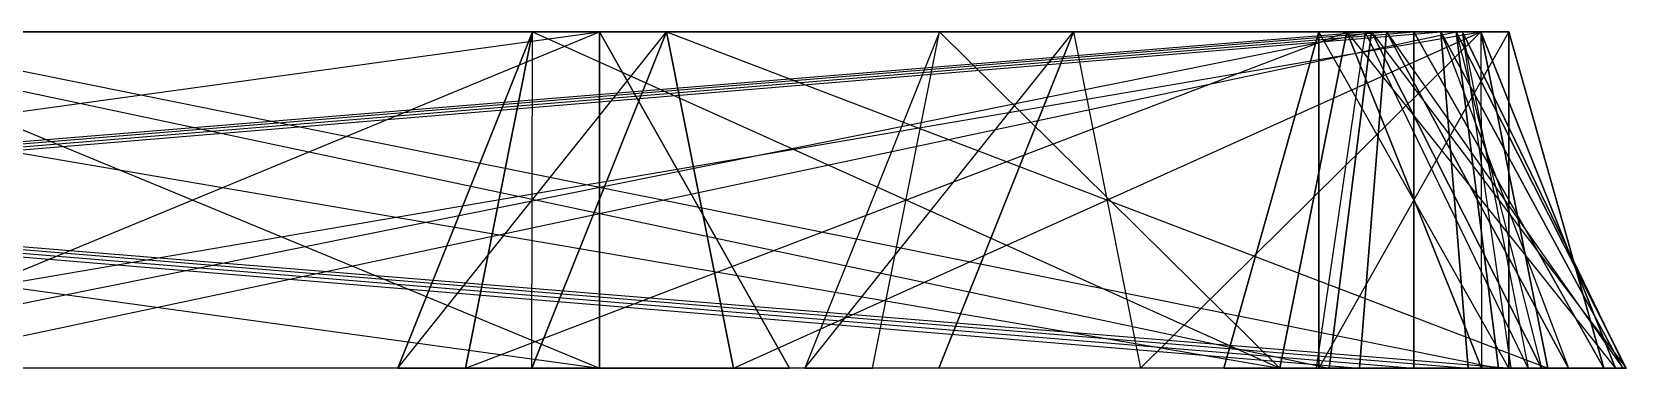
# Model space of a CAD drawing. Extents: x -3500 to 3500, y -22 to 22.
# Drawn here: x -2652.56 to -2641.37, y 19.69 to 22.05 of the extents above; entities that cross this region are included whole.
import ezdxf

# ---------------------------------------------------------------- set-up
doc = ezdxf.new("R2010")
doc.units = 0
doc.layers.add('UB3D', color=1, linetype='CONTINUOUS')

msp = doc.modelspace()

# ---------------------------------------------------------------- linework, layer by layer
at = {"layer": 'UB3D', "color": 2}
for points in [[(-2671.770433, 22.047244, -129.061181), (-2672.112323, 19.685039, -129.633543), (-2643.199016, 22.047244, -146.127874)], [(-2672.112323, 19.685039, -129.633543), (-2643.199016, 22.047244, -146.127874), (-2643.540906, 19.685039, -146.700236)], [(-2671.619331, 22.047244, 195.139016), (-2671.810118, 19.685039, 194.500197), (-2643.047913, 22.047244, 186.605669)], [(-2671.810118, 19.685039, 194.500197), (-2643.047913, 22.047244, 186.605669), (-2643.238701, 19.685039, 185.96685)], [(-2671.810118, 19.685039, 197.055315), (-2671.619331, 22.047244, 196.416496), (-2643.238701, 19.685039, 205.588661)], [(-2671.770433, 22.047244, -129.061181), (-2671.086732, 22.047244, -127.916614), (-2643.199016, 22.047244, -146.127874)], [(-2671.619331, 22.047244, 195.139016), (-2671.237835, 22.047244, 196.416496), (-2643.047913, 22.047244, 186.605669)], [(-2671.619331, 22.047244, 196.416496), (-2643.238701, 19.685039, 205.588661), (-2643.047913, 22.047244, 204.949843)], [(-2671.237835, 22.047244, 195.139016), (-2671.619331, 22.047244, 196.416496), (-2642.666417, 22.047244, 203.672362)], [(-2671.619331, 22.047244, 196.416496), (-2642.666417, 22.047244, 203.672362), (-2643.047913, 22.047244, 204.949843)], [(-2671.428583, 22.047244, -146.222244), (-2671.428583, 19.685039, -146.888898), (-2642.857165, 22.047244, -146.222244)], [(-2671.428583, 19.685039, -146.888898), (-2642.857165, 22.047244, -146.222244), (-2642.857165, 19.685039, -146.888898)], [(-2671.428583, 19.685039, -144.222283), (-2671.428583, 22.047244, -144.888937), (-2642.857165, 19.685039, -144.222283)], [(-2671.428583, 22.047244, -144.888937), (-2642.857165, 19.685039, -144.222283), (-2642.857165, 22.047244, -144.888937)], [(-2671.428583, 22.047244, -146.222244), (-2671.428583, 22.047244, -144.888937), (-2642.857165, 22.047244, -146.222244)], [(-2671.428583, 22.047244, -144.888937), (-2642.857165, 22.047244, -146.222244), (-2642.857165, 22.047244, -144.888937)], [(-2671.428583, 22.047244, -129.155551), (-2671.428583, 19.685039, -129.822205), (-2642.857165, 22.047244, -129.155551)], [(-2671.428583, 19.685039, -129.822205), (-2642.857165, 22.047244, -129.155551), (-2642.857165, 19.685039, -129.822205)], [(-2671.428583, 19.685039, -127.155591), (-2671.428583, 22.047244, -127.822244), (-2642.857165, 19.685039, -127.155591)], [(-2671.428583, 22.047244, -127.822244), (-2642.857165, 19.685039, -127.155591), (-2642.857165, 22.047244, -127.822244)], [(-2671.428583, 22.047244, -129.155551), (-2671.428583, 22.047244, -127.822244), (-2642.857165, 22.047244, -129.155551)], [(-2671.428583, 22.047244, -127.822244), (-2642.857165, 22.047244, -129.155551), (-2642.857165, 22.047244, -127.822244)], [(-2671.428583, 22.047244, -117.777795), (-2671.428583, 19.685039, -118.444449), (-2642.857165, 22.047244, -117.777795)], [(-2671.428583, 19.685039, -118.444449), (-2642.857165, 22.047244, -117.777795), (-2642.857165, 19.685039, -118.444449)], [(-2671.428583, 19.685039, -115.777835), (-2671.428583, 22.047244, -116.444488), (-2642.857165, 19.685039, -115.777835)], [(-2671.428583, 22.047244, -116.444488), (-2642.857165, 19.685039, -115.777835), (-2642.857165, 22.047244, -116.444488)], [(-2671.428583, 22.047244, -117.777795), (-2671.428583, 22.047244, -116.444488), (-2642.857165, 22.047244, -117.777795)], [(-2671.428583, 22.047244, -116.444488), (-2642.857165, 22.047244, -117.777795), (-2642.857165, 22.047244, -116.444488)], [(-2671.428583, 22.047244, -66.577795), (-2671.428583, 19.685039, -67.244449), (-2642.857165, 22.047244, -66.577795)], [(-2671.428583, 19.685039, -67.244449), (-2642.857165, 22.047244, -66.577795), (-2642.857165, 19.685039, -67.244449)], [(-2671.428583, 19.685039, -64.577835), (-2671.428583, 22.047244, -65.244488), (-2642.857165, 19.685039, -64.577835)], [(-2671.428583, 22.047244, -65.244488), (-2642.857165, 19.685039, -64.577835), (-2642.857165, 22.047244, -65.244488)], [(-2671.428583, 22.047244, -66.577795), (-2671.428583, 22.047244, -65.244488), (-2642.857165, 22.047244, -66.577795)], [(-2671.428583, 22.047244, -65.244488), (-2642.857165, 22.047244, -66.577795), (-2642.857165, 22.047244, -65.244488)], [(-2671.428583, 22.047244, -9.688898), (-2671.428583, 19.685039, -10.355551), (-2642.857165, 22.047244, -9.688898)], [(-2671.428583, 19.685039, -10.355551), (-2642.857165, 22.047244, -9.688898), (-2642.857165, 19.685039, -10.355551)], [(-2671.428583, 19.685039, -7.688937), (-2671.428583, 22.047244, -8.355591), (-2642.857165, 19.685039, -7.688937)], [(-2671.428583, 22.047244, -8.355591), (-2642.857165, 19.685039, -7.688937), (-2642.857165, 22.047244, -8.355591)], [(-2671.428583, 22.047244, -9.688898), (-2671.428583, 22.047244, -8.355591), (-2642.857165, 22.047244, -9.688898)], [(-2671.428583, 22.047244, -8.355591), (-2642.857165, 22.047244, -9.688898), (-2642.857165, 22.047244, -8.355591)], [(-2671.428583, 22.047244, 84.177756), (-2671.428583, 19.685039, 83.511102), (-2642.857165, 22.047244, 84.177756)], [(-2671.428583, 19.685039, 83.511102), (-2642.857165, 22.047244, 84.177756), (-2642.857165, 19.685039, 83.511102)], [(-2671.428583, 19.685039, 86.177717), (-2671.428583, 22.047244, 85.511063), (-2642.857165, 19.685039, 86.177717)], [(-2671.428583, 22.047244, 85.511063), (-2642.857165, 19.685039, 86.177717), (-2642.857165, 22.047244, 85.511063)], [(-2671.428583, 22.047244, 84.177756), (-2671.428583, 22.047244, 85.511063), (-2642.857165, 22.047244, 84.177756)], [(-2671.428583, 22.047244, 85.511063), (-2642.857165, 22.047244, 84.177756), (-2642.857165, 22.047244, 85.511063)], [(-2671.428583, 22.047244, 109.777756), (-2671.428583, 19.685039, 109.111102), (-2642.857165, 22.047244, 109.777756)], [(-2671.428583, 19.685039, 109.111102), (-2642.857165, 22.047244, 109.777756), (-2642.857165, 19.685039, 109.111102)], [(-2671.428583, 19.685039, 111.777717), (-2671.428583, 22.047244, 111.111063), (-2642.857165, 19.685039, 111.777717)], [(-2671.428583, 22.047244, 111.111063), (-2642.857165, 19.685039, 111.777717), (-2642.857165, 22.047244, 111.111063)], [(-2671.428583, 22.047244, 109.777756), (-2671.428583, 22.047244, 111.111063), (-2642.857165, 22.047244, 109.777756)], [(-2671.428583, 22.047244, 111.111063), (-2642.857165, 22.047244, 109.777756), (-2642.857165, 22.047244, 111.111063)], [(-2671.047047, 19.685039, 197.055315), (-2671.237835, 22.047244, 196.416496), (-2642.47563, 19.685039, 188.521969)], [(-2671.237835, 22.047244, 196.416496), (-2642.47563, 19.685039, 188.521969), (-2642.666417, 22.047244, 187.88315)], [(-2671.237835, 22.047244, 196.416496), (-2643.047913, 22.047244, 186.605669), (-2642.666417, 22.047244, 187.88315)], [(-2671.237835, 22.047244, 195.139016), (-2671.047047, 19.685039, 194.500197), (-2642.666417, 22.047244, 203.672362)], [(-2670.744843, 19.685039, -127.344252), (-2671.086732, 22.047244, -127.916614), (-2642.173425, 19.685039, -144.410945)], [(-2671.086732, 22.047244, -127.916614), (-2642.173425, 19.685039, -144.410945), (-2642.515315, 22.047244, -144.983307)], [(-2671.086732, 22.047244, -127.916614), (-2643.199016, 22.047244, -146.127874), (-2642.515315, 22.047244, -144.983307)], [(-2671.047047, 19.685039, 194.500197), (-2642.666417, 22.047244, 203.672362), (-2642.47563, 19.685039, 203.033543)], [(-2665.714291, 22.047244, -171.822244), (-2665.714291, 19.685039, -172.488898), (-2648.571457, 22.047244, -171.822244)], [(-2665.714291, 19.685039, -172.488898), (-2648.571457, 22.047244, -171.822244), (-2648.571457, 19.685039, -172.488898)], [(-2665.714291, 19.685039, -169.822283), (-2665.714291, 22.047244, -170.488937), (-2648.571457, 19.685039, -169.822283)], [(-2665.714291, 22.047244, -170.488937), (-2648.571457, 19.685039, -169.822283), (-2648.571457, 22.047244, -170.488937)], [(-2665.714291, 22.047244, -171.822244), (-2665.714291, 22.047244, -170.488937), (-2648.571457, 22.047244, -171.822244)], [(-2665.714291, 22.047244, -170.488937), (-2648.571457, 22.047244, -171.822244), (-2648.571457, 22.047244, -170.488937)], [(-2665.714291, 22.047244, -103.555551), (-2665.714291, 19.685039, -104.222205), (-2648.571457, 22.047244, -103.555551)], [(-2665.714291, 19.685039, -104.222205), (-2648.571457, 22.047244, -103.555551), (-2648.571457, 19.685039, -104.222205)], [(-2665.714291, 19.685039, -101.555591), (-2665.714291, 22.047244, -102.222244), (-2648.571457, 19.685039, -101.555591)], [(-2665.714291, 22.047244, -102.222244), (-2648.571457, 19.685039, -101.555591), (-2648.571457, 22.047244, -102.222244)], [(-2665.714291, 22.047244, -103.555551), (-2665.714291, 22.047244, -102.222244), (-2648.571457, 22.047244, -103.555551)], [(-2665.714291, 22.047244, -102.222244), (-2648.571457, 22.047244, -103.555551), (-2648.571457, 22.047244, -102.222244)], [(-2665.714291, 22.047244, -52.355551), (-2665.714291, 19.685039, -53.022205), (-2648.571457, 22.047244, -52.355551)], [(-2665.714291, 19.685039, -53.022205), (-2648.571457, 22.047244, -52.355551), (-2648.571457, 19.685039, -53.022205)], [(-2665.714291, 19.685039, -50.355591), (-2665.714291, 22.047244, -51.022244), (-2648.571457, 19.685039, -50.355591)], [(-2665.714291, 22.047244, -51.022244), (-2648.571457, 19.685039, -50.355591), (-2648.571457, 22.047244, -51.022244)], [(-2665.714291, 22.047244, -52.355551), (-2665.714291, 22.047244, -51.022244), (-2648.571457, 22.047244, -52.355551)], [(-2665.714291, 22.047244, -51.022244), (-2648.571457, 22.047244, -52.355551), (-2648.571457, 22.047244, -51.022244)], [(-2665.714291, 22.047244, 58.577756), (-2665.714291, 19.685039, 57.911102), (-2648.571457, 22.047244, 58.577756)], [(-2665.714291, 19.685039, 57.911102), (-2648.571457, 22.047244, 58.577756), (-2648.571457, 19.685039, 57.911102)], [(-2665.714291, 19.685039, 60.577717), (-2665.714291, 22.047244, 59.911063), (-2648.571457, 19.685039, 60.577717)], [(-2665.714291, 22.047244, 59.911063), (-2648.571457, 19.685039, 60.577717), (-2648.571457, 22.047244, 59.911063)], [(-2665.714291, 22.047244, 58.577756), (-2665.714291, 22.047244, 59.911063), (-2648.571457, 22.047244, 58.577756)], [(-2665.714291, 22.047244, 59.911063), (-2648.571457, 22.047244, 58.577756), (-2648.571457, 22.047244, 59.911063)], [(-2658.083543, 19.685039, 114.23374), (-2657.613189, 22.047244, 113.761299), (-2643.797835, 19.685039, 128.455984)], [(-2657.613189, 22.047244, 113.761299), (-2643.797835, 19.685039, 128.455984), (-2643.32748, 22.047244, 127.983543)], [(-2656.672559, 22.047244, 112.816417), (-2657.613189, 22.047244, 113.761299), (-2642.38685, 22.047244, 127.038661)], [(-2657.613189, 22.047244, 113.761299), (-2642.38685, 22.047244, 127.038661), (-2643.32748, 22.047244, 127.983543)], [(-2656.672559, 22.047244, 112.816417), (-2656.202205, 19.685039, 112.343976), (-2642.38685, 22.047244, 127.038661)], [(-2656.202205, 19.685039, 112.343976), (-2642.38685, 22.047244, 127.038661), (-2641.916496, 19.685039, 126.56622)], [(-2654.879882, 19.685039, -41.962008), (-2654.582795, 22.047244, -42.558819), (-2643.451299, 19.685039, -36.27311)], [(-2654.582795, 22.047244, -26.685669), (-2654.879882, 19.685039, -27.28248), (-2643.154213, 22.047244, -32.374567)], [(-2654.879882, 19.685039, -27.28248), (-2643.154213, 22.047244, -32.374567), (-2643.451299, 19.685039, -32.971378)], [(-2654.879882, 19.685039, 9.237992), (-2654.582795, 22.047244, 8.641181), (-2643.451299, 19.685039, 14.92689)], [(-2654.582795, 22.047244, 24.514331), (-2654.879882, 19.685039, 23.91752), (-2643.154213, 22.047244, 18.825433)], [(-2654.879882, 19.685039, 23.91752), (-2643.154213, 22.047244, 18.825433), (-2643.451299, 19.685039, 18.228622)], [(-2654.582795, 22.047244, -42.558819), (-2643.451299, 19.685039, -36.27311), (-2643.154213, 22.047244, -36.869921)], [(-2653.988701, 22.047244, -43.752362), (-2654.582795, 22.047244, -42.558819), (-2642.560118, 22.047244, -38.063465)], [(-2654.582795, 22.047244, -42.558819), (-2642.560118, 22.047244, -38.063465), (-2643.154213, 22.047244, -36.869921)], [(-2654.582795, 22.047244, -26.685669), (-2653.988701, 22.047244, -25.492126), (-2643.154213, 22.047244, -32.374567)], [(-2654.582795, 22.047244, 8.641181), (-2643.451299, 19.685039, 14.92689), (-2643.154213, 22.047244, 14.330079)], [(-2653.988701, 22.047244, 7.447638), (-2654.582795, 22.047244, 8.641181), (-2642.560118, 22.047244, 13.136535)], [(-2654.582795, 22.047244, 8.641181), (-2642.560118, 22.047244, 13.136535), (-2643.154213, 22.047244, 14.330079)], [(-2654.582795, 22.047244, 24.514331), (-2653.988701, 22.047244, 25.707874), (-2643.154213, 22.047244, 18.825433)], [(-2654.285748, 22.047244, 178.044449), (-2654.285748, 19.685039, 177.377795), (-2648.571457, 22.047244, 178.044449)], [(-2654.285748, 19.685039, 177.377795), (-2648.571457, 22.047244, 178.044449), (-2648.571457, 19.685039, 177.377795)], [(-2654.285748, 19.685039, 180.044409), (-2654.285748, 22.047244, 179.377756), (-2648.571457, 19.685039, 180.044409)], [(-2654.285748, 22.047244, 179.377756), (-2648.571457, 19.685039, 180.044409), (-2648.571457, 22.047244, 179.377756)], [(-2654.285748, 22.047244, 178.044449), (-2654.285748, 22.047244, 179.377756), (-2648.571457, 22.047244, 178.044449)], [(-2654.285748, 22.047244, 179.377756), (-2648.571457, 22.047244, 178.044449), (-2648.571457, 22.047244, 179.377756)], [(-2653.988701, 22.047244, -43.752362), (-2653.691614, 19.685039, -44.349173), (-2642.560118, 22.047244, -38.063465)], [(-2653.691614, 19.685039, -24.895315), (-2653.988701, 22.047244, -25.492126), (-2642.263031, 19.685039, -30.584213)], [(-2653.988701, 22.047244, -25.492126), (-2642.263031, 19.685039, -30.584213), (-2642.560118, 22.047244, -31.181024)], [(-2653.988701, 22.047244, -25.492126), (-2643.154213, 22.047244, -32.374567), (-2642.560118, 22.047244, -31.181024)], [(-2653.988701, 22.047244, 7.447638), (-2653.691614, 19.685039, 6.850827), (-2642.560118, 22.047244, 13.136535)], [(-2653.691614, 19.685039, 26.304685), (-2653.988701, 22.047244, 25.707874), (-2642.263031, 19.685039, 20.615787)], [(-2653.988701, 22.047244, 25.707874), (-2642.263031, 19.685039, 20.615787), (-2642.560118, 22.047244, 20.018976)], [(-2653.988701, 22.047244, 25.707874), (-2643.154213, 22.047244, 18.825433), (-2642.560118, 22.047244, 20.018976)], [(-2653.691614, 19.685039, -44.349173), (-2642.560118, 22.047244, -38.063465), (-2642.263031, 19.685039, -38.660276)], [(-2653.691614, 19.685039, 6.850827), (-2642.560118, 22.047244, 13.136535), (-2642.263031, 19.685039, 12.539724)], [(-2649.986654, 19.685039, -171.623858), (-2649.512126, 19.685039, -170.210709), (-2649.041772, 22.047244, -170.683189)], [(-2649.046024, 19.685039, -172.568661), (-2649.986654, 19.685039, -171.623858), (-2648.101142, 22.047244, -171.627992)], [(-2649.986654, 19.685039, -171.623858), (-2648.101142, 22.047244, -171.627992), (-2649.041772, 22.047244, -170.683189)], [(-2649.986654, 19.685039, -102.42063), (-2649.041772, 22.047244, -103.361299), (-2649.512126, 19.685039, -103.83378)], [(-2649.986654, 19.685039, -102.42063), (-2649.046024, 19.685039, -101.475827), (-2649.041772, 22.047244, -103.361299)], [(-2649.986654, 19.685039, -51.22063), (-2649.041772, 22.047244, -52.161299), (-2649.512126, 19.685039, -52.63378)], [(-2649.986654, 19.685039, -51.22063), (-2649.046024, 19.685039, -50.275827), (-2649.041772, 22.047244, -52.161299)], [(-2649.986654, 19.685039, 58.776142), (-2649.512126, 19.685039, 60.189291), (-2649.041772, 22.047244, 59.716811)], [(-2649.046024, 19.685039, 57.831339), (-2649.986654, 19.685039, 58.776142), (-2648.101142, 22.047244, 58.772008)], [(-2649.986654, 19.685039, 58.776142), (-2648.101142, 22.047244, 58.772008), (-2649.041772, 22.047244, 59.716811)], [(-2649.986654, 19.685039, 76.77937), (-2649.041772, 22.047244, 75.838701), (-2649.512126, 19.685039, 75.36622)], [(-2649.986654, 19.685039, 76.77937), (-2649.046024, 19.685039, 77.724173), (-2649.041772, 22.047244, 75.838701)], [(-2649.986654, 19.685039, 179.17937), (-2649.041772, 22.047244, 178.238701), (-2649.512126, 19.685039, 177.76622)], [(-2649.986654, 19.685039, 179.17937), (-2649.046024, 19.685039, 180.124173), (-2649.041772, 22.047244, 178.238701)], [(-2649.512126, 19.685039, -170.210709), (-2649.041772, 22.047244, -170.683189), (-2643.797835, 19.685039, -164.521811)], [(-2649.041772, 22.047244, -103.361299), (-2649.512126, 19.685039, -103.83378), (-2643.32748, 22.047244, -109.050197)], [(-2649.512126, 19.685039, -103.83378), (-2643.32748, 22.047244, -109.050197), (-2643.797835, 19.685039, -109.522677)], [(-2649.041772, 22.047244, -52.161299), (-2649.512126, 19.685039, -52.63378), (-2643.32748, 22.047244, -57.850197)], [(-2649.512126, 19.685039, -52.63378), (-2643.32748, 22.047244, -57.850197), (-2643.797835, 19.685039, -58.322677)], [(-2649.512126, 19.685039, 60.189291), (-2649.041772, 22.047244, 59.716811), (-2643.797835, 19.685039, 65.878189)], [(-2649.041772, 22.047244, 75.838701), (-2649.512126, 19.685039, 75.36622), (-2643.32748, 22.047244, 70.149803)], [(-2649.512126, 19.685039, 75.36622), (-2643.32748, 22.047244, 70.149803), (-2643.797835, 19.685039, 69.677323)], [(-2649.041772, 22.047244, 178.238701), (-2649.512126, 19.685039, 177.76622), (-2643.32748, 22.047244, 172.549803)], [(-2649.512126, 19.685039, 177.76622), (-2643.32748, 22.047244, 172.549803), (-2643.797835, 19.685039, 172.077323)], [(-2649.046024, 19.685039, -172.568661), (-2648.101142, 22.047244, -171.627992), (-2647.630787, 19.685039, -172.100472)], [(-2649.046024, 19.685039, -101.475827), (-2647.630787, 19.685039, -101.944016), (-2648.101142, 22.047244, -102.416496)], [(-2649.046024, 19.685039, -101.475827), (-2649.041772, 22.047244, -103.361299), (-2648.101142, 22.047244, -102.416496)], [(-2649.046024, 19.685039, -50.275827), (-2647.630787, 19.685039, -50.744016), (-2648.101142, 22.047244, -51.216496)], [(-2649.046024, 19.685039, -50.275827), (-2649.041772, 22.047244, -52.161299), (-2648.101142, 22.047244, -51.216496)], [(-2649.046024, 19.685039, 57.831339), (-2648.101142, 22.047244, 58.772008), (-2647.630787, 19.685039, 58.299528)], [(-2649.046024, 19.685039, 77.724173), (-2647.630787, 19.685039, 77.255984), (-2648.101142, 22.047244, 76.783504)], [(-2649.046024, 19.685039, 77.724173), (-2649.041772, 22.047244, 75.838701), (-2648.101142, 22.047244, 76.783504)], [(-2649.046024, 19.685039, 180.124173), (-2647.630787, 19.685039, 179.655984), (-2648.101142, 22.047244, 179.183504)], [(-2649.046024, 19.685039, 180.124173), (-2649.041772, 22.047244, 178.238701), (-2648.101142, 22.047244, 179.183504)], [(-2649.041772, 22.047244, -170.683189), (-2643.797835, 19.685039, -164.521811), (-2643.32748, 22.047244, -164.994291)], [(-2648.101142, 22.047244, -171.627992), (-2649.041772, 22.047244, -170.683189), (-2642.38685, 22.047244, -165.939094)], [(-2649.041772, 22.047244, -170.683189), (-2642.38685, 22.047244, -165.939094), (-2643.32748, 22.047244, -164.994291)], [(-2649.041772, 22.047244, -103.361299), (-2648.101142, 22.047244, -102.416496), (-2643.32748, 22.047244, -109.050197)], [(-2649.041772, 22.047244, -52.161299), (-2648.101142, 22.047244, -51.216496), (-2643.32748, 22.047244, -57.850197)], [(-2649.041772, 22.047244, 59.716811), (-2643.797835, 19.685039, 65.878189), (-2643.32748, 22.047244, 65.405709)], [(-2648.101142, 22.047244, 58.772008), (-2649.041772, 22.047244, 59.716811), (-2642.38685, 22.047244, 64.460906)], [(-2649.041772, 22.047244, 59.716811), (-2642.38685, 22.047244, 64.460906), (-2643.32748, 22.047244, 65.405709)], [(-2649.041772, 22.047244, 75.838701), (-2648.101142, 22.047244, 76.783504), (-2643.32748, 22.047244, 70.149803)], [(-2649.041772, 22.047244, 178.238701), (-2648.101142, 22.047244, 179.183504), (-2643.32748, 22.047244, 172.549803)], [(-2648.571457, 22.047244, -171.822244), (-2648.571457, 19.685039, -172.488898), (-2647.23815, 19.685039, -171.822244)], [(-2648.571457, 19.685039, -169.822283), (-2648.571457, 22.047244, -170.488937), (-2647.23815, 19.685039, -170.488937)], [(-2648.571457, 22.047244, -171.822244), (-2648.571457, 22.047244, -170.488937), (-2647.23815, 19.685039, -171.822244)], [(-2648.571457, 22.047244, -170.488937), (-2647.23815, 19.685039, -171.822244), (-2647.23815, 19.685039, -170.488937)], [(-2648.571457, 22.047244, -103.555551), (-2648.571457, 19.685039, -104.222205), (-2647.23815, 19.685039, -103.555551)], [(-2648.571457, 19.685039, -101.555591), (-2648.571457, 22.047244, -102.222244), (-2647.23815, 19.685039, -102.222244)], [(-2648.571457, 22.047244, -103.555551), (-2648.571457, 22.047244, -102.222244), (-2647.23815, 19.685039, -103.555551)], [(-2648.571457, 22.047244, -102.222244), (-2647.23815, 19.685039, -103.555551), (-2647.23815, 19.685039, -102.222244)], [(-2648.571457, 22.047244, -52.355551), (-2648.571457, 19.685039, -53.022205), (-2647.23815, 19.685039, -52.355551)], [(-2648.571457, 19.685039, -50.355591), (-2648.571457, 22.047244, -51.022244), (-2647.23815, 19.685039, -51.022244)], [(-2648.571457, 22.047244, -52.355551), (-2648.571457, 22.047244, -51.022244), (-2647.23815, 19.685039, -52.355551)], [(-2648.571457, 22.047244, -51.022244), (-2647.23815, 19.685039, -52.355551), (-2647.23815, 19.685039, -51.022244)], [(-2648.571457, 22.047244, 58.577756), (-2648.571457, 19.685039, 57.911102), (-2647.23815, 19.685039, 58.577756)], [(-2648.571457, 19.685039, 60.577717), (-2648.571457, 22.047244, 59.911063), (-2647.23815, 19.685039, 59.911063)], [(-2648.571457, 22.047244, 58.577756), (-2648.571457, 22.047244, 59.911063), (-2647.23815, 19.685039, 58.577756)], [(-2648.571457, 22.047244, 59.911063), (-2647.23815, 19.685039, 58.577756), (-2647.23815, 19.685039, 59.911063)], [(-2648.571457, 22.047244, 178.044449), (-2648.571457, 19.685039, 177.377795), (-2647.23815, 19.685039, 178.044449)], [(-2648.571457, 19.685039, 180.044409), (-2648.571457, 22.047244, 179.377756), (-2647.23815, 19.685039, 179.377756)], [(-2648.571457, 22.047244, 178.044449), (-2648.571457, 22.047244, 179.377756), (-2647.23815, 19.685039, 178.044449)], [(-2648.571457, 22.047244, 179.377756), (-2647.23815, 19.685039, 178.044449), (-2647.23815, 19.685039, 179.377756)], [(-2648.101142, 22.047244, -171.627992), (-2647.630787, 19.685039, -172.100472), (-2642.38685, 22.047244, -165.939094)], [(-2647.630787, 19.685039, -101.944016), (-2648.101142, 22.047244, -102.416496), (-2641.916496, 19.685039, -107.632913)], [(-2648.101142, 22.047244, -102.416496), (-2641.916496, 19.685039, -107.632913), (-2642.38685, 22.047244, -108.105394)], [(-2648.101142, 22.047244, -102.416496), (-2643.32748, 22.047244, -109.050197), (-2642.38685, 22.047244, -108.105394)], [(-2647.630787, 19.685039, -50.744016), (-2648.101142, 22.047244, -51.216496), (-2641.916496, 19.685039, -56.432913)], [(-2648.101142, 22.047244, -51.216496), (-2641.916496, 19.685039, -56.432913), (-2642.38685, 22.047244, -56.905394)], [(-2648.101142, 22.047244, -51.216496), (-2643.32748, 22.047244, -57.850197), (-2642.38685, 22.047244, -56.905394)], [(-2648.101142, 22.047244, 58.772008), (-2647.630787, 19.685039, 58.299528), (-2642.38685, 22.047244, 64.460906)], [(-2647.630787, 19.685039, 77.255984), (-2648.101142, 22.047244, 76.783504), (-2641.916496, 19.685039, 71.567087)], [(-2648.101142, 22.047244, 76.783504), (-2641.916496, 19.685039, 71.567087), (-2642.38685, 22.047244, 71.094606)], [(-2648.101142, 22.047244, 76.783504), (-2643.32748, 22.047244, 70.149803), (-2642.38685, 22.047244, 71.094606)], [(-2647.630787, 19.685039, 179.655984), (-2648.101142, 22.047244, 179.183504), (-2641.916496, 19.685039, 173.967087)], [(-2648.101142, 22.047244, 179.183504), (-2641.916496, 19.685039, 173.967087), (-2642.38685, 22.047244, 173.494606)], [(-2648.101142, 22.047244, 179.183504), (-2643.32748, 22.047244, 172.549803), (-2642.38685, 22.047244, 173.494606)], [(-2647.630787, 19.685039, -172.100472), (-2642.38685, 22.047244, -165.939094), (-2641.916496, 19.685039, -166.411575)], [(-2647.630787, 19.685039, 58.299528), (-2642.38685, 22.047244, 64.460906), (-2641.916496, 19.685039, 63.988425)], [(-2647.129488, 19.685039, 164.020591), (-2646.654961, 19.685039, 165.43374), (-2646.184606, 22.047244, 164.96126)], [(-2646.188858, 19.685039, 163.075787), (-2647.129488, 19.685039, 164.020591), (-2645.243976, 22.047244, 164.016457)], [(-2647.129488, 19.685039, 164.020591), (-2645.243976, 22.047244, 164.016457), (-2646.184606, 22.047244, 164.96126)], [(-2646.654961, 19.685039, 165.43374), (-2646.184606, 22.047244, 164.96126), (-2643.797835, 19.685039, 168.278189)], [(-2646.188858, 19.685039, 163.075787), (-2645.243976, 22.047244, 164.016457), (-2644.773622, 19.685039, 163.543976)], [(-2646.184606, 22.047244, 164.96126), (-2643.797835, 19.685039, 168.278189), (-2643.32748, 22.047244, 167.805709)], [(-2645.243976, 22.047244, 164.016457), (-2646.184606, 22.047244, 164.96126), (-2642.38685, 22.047244, 166.860906)], [(-2646.184606, 22.047244, 164.96126), (-2642.38685, 22.047244, 166.860906), (-2643.32748, 22.047244, 167.805709)], [(-2645.243976, 22.047244, 164.016457), (-2644.773622, 19.685039, 163.543976), (-2642.38685, 22.047244, 166.860906)], [(-2644.773622, 19.685039, 163.543976), (-2642.38685, 22.047244, 166.860906), (-2641.916496, 19.685039, 166.388425)], [(-2643.523819, 19.685039, -152.755591), (-2643.523819, 22.047244, -154.088898), (-2644.190472, 19.685039, -154.088898)], [(-2643.523819, 22.047244, -154.088898), (-2644.190472, 19.685039, -154.088898), (-2643.523819, 22.047244, -165.466693)], [(-2644.190472, 19.685039, -154.088898), (-2643.523819, 22.047244, -165.466693), (-2644.190472, 19.685039, -165.466693)], [(-2643.523819, 22.047244, -165.466693), (-2644.190472, 19.685039, -165.466693), (-2643.523819, 19.685039, -166.8)], [(-2643.523819, 19.685039, -107.244488), (-2643.523819, 22.047244, -108.577795), (-2644.190472, 19.685039, -108.577795)], [(-2643.523819, 22.047244, -108.577795), (-2644.190472, 19.685039, -108.577795), (-2643.523819, 22.047244, -119.955591)], [(-2644.190472, 19.685039, -108.577795), (-2643.523819, 22.047244, -119.955591), (-2644.190472, 19.685039, -119.955591)], [(-2643.523819, 22.047244, -119.955591), (-2644.190472, 19.685039, -119.955591), (-2643.523819, 19.685039, -121.288898)], [(-2643.523819, 19.685039, -56.044488), (-2643.523819, 22.047244, -57.377795), (-2644.190472, 19.685039, -57.377795)], [(-2643.523819, 22.047244, -57.377795), (-2644.190472, 19.685039, -57.377795), (-2643.523819, 22.047244, -68.755591)], [(-2644.190472, 19.685039, -57.377795), (-2643.523819, 22.047244, -68.755591), (-2644.190472, 19.685039, -68.755591)], [(-2643.523819, 22.047244, -68.755591), (-2644.190472, 19.685039, -68.755591), (-2643.523819, 19.685039, -70.088898)], [(-2643.523819, 19.685039, -30.444488), (-2643.523819, 22.047244, -31.777795), (-2644.190472, 19.685039, -31.777795)], [(-2643.523819, 22.047244, -31.777795), (-2644.190472, 19.685039, -31.777795), (-2643.523819, 22.047244, -37.466693)], [(-2644.190472, 19.685039, -31.777795), (-2643.523819, 22.047244, -37.466693), (-2644.190472, 19.685039, -37.466693)], [(-2643.523819, 22.047244, -37.466693), (-2644.190472, 19.685039, -37.466693), (-2643.523819, 19.685039, -38.8)], [(-2643.523819, 19.685039, 0.844409), (-2643.523819, 22.047244, -0.488898), (-2644.190472, 19.685039, -0.488898)], [(-2643.523819, 22.047244, -0.488898), (-2644.190472, 19.685039, -0.488898), (-2643.523819, 22.047244, -17.555591)], [(-2644.190472, 19.685039, -0.488898), (-2643.523819, 22.047244, -17.555591), (-2644.190472, 19.685039, -17.555591)], [(-2643.523819, 22.047244, -17.555591), (-2644.190472, 19.685039, -17.555591), (-2643.523819, 19.685039, -18.888898)], [(-2643.523819, 19.685039, 20.755512), (-2643.523819, 22.047244, 19.422205), (-2644.190472, 19.685039, 19.422205)], [(-2643.523819, 22.047244, 19.422205), (-2644.190472, 19.685039, 19.422205), (-2643.523819, 22.047244, 13.733307)], [(-2644.190472, 19.685039, 19.422205), (-2643.523819, 22.047244, 13.733307), (-2644.190472, 19.685039, 13.733307)], [(-2643.523819, 22.047244, 13.733307), (-2644.190472, 19.685039, 13.733307), (-2643.523819, 19.685039, 12.4)], [(-2643.523819, 19.685039, 71.955512), (-2643.523819, 22.047244, 70.622205), (-2644.190472, 19.685039, 70.622205)], [(-2643.523819, 22.047244, 70.622205), (-2644.190472, 19.685039, 70.622205), (-2643.523819, 22.047244, 64.933307)], [(-2644.190472, 19.685039, 70.622205), (-2643.523819, 22.047244, 64.933307), (-2644.190472, 19.685039, 64.933307)], [(-2643.523819, 22.047244, 64.933307), (-2644.190472, 19.685039, 64.933307), (-2643.523819, 19.685039, 63.6)], [(-2643.523819, 19.685039, 174.355512), (-2643.523819, 22.047244, 173.022205), (-2644.190472, 19.685039, 173.022205)], [(-2643.523819, 22.047244, 173.022205), (-2644.190472, 19.685039, 173.022205), (-2643.523819, 22.047244, 167.333307)], [(-2644.190472, 19.685039, 173.022205), (-2643.523819, 22.047244, 167.333307), (-2644.190472, 19.685039, 167.333307)], [(-2643.523819, 22.047244, 167.333307), (-2644.190472, 19.685039, 167.333307), (-2643.523819, 19.685039, 166)], [(-2643.797835, 19.685039, -164.521811), (-2643.32748, 22.047244, -164.994291), (-2642.382598, 19.685039, -164.053622)], [(-2643.32748, 22.047244, -109.050197), (-2643.797835, 19.685039, -109.522677), (-2642.382598, 19.685039, -109.990866)], [(-2643.32748, 22.047244, -57.850197), (-2643.797835, 19.685039, -58.322677), (-2642.382598, 19.685039, -58.790866)], [(-2643.797835, 19.685039, 65.878189), (-2643.32748, 22.047244, 65.405709), (-2642.382598, 19.685039, 66.346378)], [(-2643.32748, 22.047244, 70.149803), (-2643.797835, 19.685039, 69.677323), (-2642.382598, 19.685039, 69.209134)], [(-2643.797835, 19.685039, 128.455984), (-2643.32748, 22.047244, 127.983543), (-2642.382598, 19.685039, 128.924213)], [(-2643.797835, 19.685039, 168.278189), (-2643.32748, 22.047244, 167.805709), (-2642.382598, 19.685039, 168.746378)], [(-2643.32748, 22.047244, 172.549803), (-2643.797835, 19.685039, 172.077323), (-2642.382598, 19.685039, 171.609134)], [(-2643.199016, 22.047244, -146.127874), (-2643.540906, 19.685039, -146.700236), (-2642.05437, 19.685039, -146.811614)], [(-2643.523819, 19.685039, -152.755591), (-2642.190512, 19.685039, -152.755591), (-2643.523819, 22.047244, -154.088898)], [(-2642.190512, 19.685039, -152.755591), (-2643.523819, 22.047244, -154.088898), (-2642.190512, 22.047244, -154.088898)], [(-2643.523819, 22.047244, -154.088898), (-2642.190512, 22.047244, -154.088898), (-2643.523819, 22.047244, -165.466693)], [(-2642.190512, 22.047244, -154.088898), (-2643.523819, 22.047244, -165.466693), (-2642.190512, 22.047244, -165.466693)], [(-2643.523819, 22.047244, -165.466693), (-2642.190512, 22.047244, -165.466693), (-2643.523819, 19.685039, -166.8)], [(-2642.190512, 22.047244, -165.466693), (-2643.523819, 19.685039, -166.8), (-2642.190512, 19.685039, -166.8)], [(-2643.523819, 19.685039, -107.244488), (-2642.190512, 19.685039, -107.244488), (-2643.523819, 22.047244, -108.577795)], [(-2642.190512, 19.685039, -107.244488), (-2643.523819, 22.047244, -108.577795), (-2642.190512, 22.047244, -108.577795)], [(-2643.523819, 22.047244, -108.577795), (-2642.190512, 22.047244, -108.577795), (-2643.523819, 22.047244, -119.955591)], [(-2642.190512, 22.047244, -108.577795), (-2643.523819, 22.047244, -119.955591), (-2642.190512, 22.047244, -119.955591)], [(-2643.523819, 22.047244, -119.955591), (-2642.190512, 22.047244, -119.955591), (-2643.523819, 19.685039, -121.288898)], [(-2642.190512, 22.047244, -119.955591), (-2643.523819, 19.685039, -121.288898), (-2642.190512, 19.685039, -121.288898)], [(-2643.523819, 19.685039, -56.044488), (-2642.190512, 19.685039, -56.044488), (-2643.523819, 22.047244, -57.377795)], [(-2642.190512, 19.685039, -56.044488), (-2643.523819, 22.047244, -57.377795), (-2642.190512, 22.047244, -57.377795)], [(-2643.523819, 22.047244, -57.377795), (-2642.190512, 22.047244, -57.377795), (-2643.523819, 22.047244, -68.755591)], [(-2642.190512, 22.047244, -57.377795), (-2643.523819, 22.047244, -68.755591), (-2642.190512, 22.047244, -68.755591)], [(-2643.523819, 22.047244, -68.755591), (-2642.190512, 22.047244, -68.755591), (-2643.523819, 19.685039, -70.088898)], [(-2642.190512, 22.047244, -68.755591), (-2643.523819, 19.685039, -70.088898), (-2642.190512, 19.685039, -70.088898)], [(-2643.523819, 19.685039, -30.444488), (-2642.190512, 19.685039, -30.444488), (-2643.523819, 22.047244, -31.777795)], [(-2642.190512, 19.685039, -30.444488), (-2643.523819, 22.047244, -31.777795), (-2642.190512, 22.047244, -31.777795)], [(-2643.523819, 22.047244, -31.777795), (-2642.190512, 22.047244, -31.777795), (-2643.523819, 22.047244, -37.466693)], [(-2642.190512, 22.047244, -31.777795), (-2643.523819, 22.047244, -37.466693), (-2642.190512, 22.047244, -37.466693)], [(-2643.523819, 22.047244, -37.466693), (-2642.190512, 22.047244, -37.466693), (-2643.523819, 19.685039, -38.8)], [(-2642.190512, 22.047244, -37.466693), (-2643.523819, 19.685039, -38.8), (-2642.190512, 19.685039, -38.8)], [(-2643.523819, 19.685039, 0.844409), (-2642.190512, 19.685039, 0.844409), (-2643.523819, 22.047244, -0.488898)], [(-2642.190512, 19.685039, 0.844409), (-2643.523819, 22.047244, -0.488898), (-2642.190512, 22.047244, -0.488898)], [(-2643.523819, 22.047244, -0.488898), (-2642.190512, 22.047244, -0.488898), (-2643.523819, 22.047244, -17.555591)], [(-2642.190512, 22.047244, -0.488898), (-2643.523819, 22.047244, -17.555591), (-2642.190512, 22.047244, -17.555591)], [(-2643.523819, 22.047244, -17.555591), (-2642.190512, 22.047244, -17.555591), (-2643.523819, 19.685039, -18.888898)], [(-2642.190512, 22.047244, -17.555591), (-2643.523819, 19.685039, -18.888898), (-2642.190512, 19.685039, -18.888898)], [(-2643.523819, 19.685039, 20.755512), (-2642.190512, 19.685039, 20.755512), (-2643.523819, 22.047244, 19.422205)], [(-2642.190512, 19.685039, 20.755512), (-2643.523819, 22.047244, 19.422205), (-2642.190512, 22.047244, 19.422205)], [(-2643.523819, 22.047244, 19.422205), (-2642.190512, 22.047244, 19.422205), (-2643.523819, 22.047244, 13.733307)], [(-2642.190512, 22.047244, 19.422205), (-2643.523819, 22.047244, 13.733307), (-2642.190512, 22.047244, 13.733307)], [(-2643.523819, 22.047244, 13.733307), (-2642.190512, 22.047244, 13.733307), (-2643.523819, 19.685039, 12.4)], [(-2642.190512, 22.047244, 13.733307), (-2643.523819, 19.685039, 12.4), (-2642.190512, 19.685039, 12.4)], [(-2643.523819, 19.685039, 71.955512), (-2642.190512, 19.685039, 71.955512), (-2643.523819, 22.047244, 70.622205)], [(-2642.190512, 19.685039, 71.955512), (-2643.523819, 22.047244, 70.622205), (-2642.190512, 22.047244, 70.622205)], [(-2643.523819, 22.047244, 70.622205), (-2642.190512, 22.047244, 70.622205), (-2643.523819, 22.047244, 64.933307)], [(-2642.190512, 22.047244, 70.622205), (-2643.523819, 22.047244, 64.933307), (-2642.190512, 22.047244, 64.933307)], [(-2643.523819, 22.047244, 64.933307), (-2642.190512, 22.047244, 64.933307), (-2643.523819, 19.685039, 63.6)], [(-2642.190512, 22.047244, 64.933307), (-2643.523819, 19.685039, 63.6), (-2642.190512, 19.685039, 63.6)], [(-2643.523819, 19.685039, 174.355512), (-2642.190512, 19.685039, 174.355512), (-2643.523819, 22.047244, 173.022205)], [(-2642.190512, 19.685039, 174.355512), (-2643.523819, 22.047244, 173.022205), (-2642.190512, 22.047244, 173.022205)], [(-2643.523819, 22.047244, 173.022205), (-2642.190512, 22.047244, 173.022205), (-2643.523819, 22.047244, 167.333307)], [(-2642.190512, 22.047244, 173.022205), (-2643.523819, 22.047244, 167.333307), (-2642.190512, 22.047244, 167.333307)], [(-2643.523819, 22.047244, 167.333307), (-2642.190512, 22.047244, 167.333307), (-2643.523819, 19.685039, 166)], [(-2642.190512, 22.047244, 167.333307), (-2643.523819, 19.685039, 166), (-2642.190512, 19.685039, 166)], [(-2643.451299, 19.685039, -36.27311), (-2643.154213, 22.047244, -36.869921), (-2641.96063, 19.685039, -36.275787)], [(-2643.154213, 22.047244, -32.374567), (-2643.451299, 19.685039, -32.971378), (-2641.96063, 19.685039, -32.968701)], [(-2643.451299, 19.685039, 14.92689), (-2643.154213, 22.047244, 14.330079), (-2641.96063, 19.685039, 14.924213)], [(-2643.154213, 22.047244, 18.825433), (-2643.451299, 19.685039, 18.228622), (-2641.96063, 19.685039, 18.231299)], [(-2642.38685, 22.047244, -165.939094), (-2643.32748, 22.047244, -164.994291), (-2641.441969, 19.685039, -164.998425)], [(-2643.32748, 22.047244, -164.994291), (-2641.441969, 19.685039, -164.998425), (-2642.382598, 19.685039, -164.053622)], [(-2643.32748, 22.047244, -109.050197), (-2642.38685, 22.047244, -108.105394), (-2642.382598, 19.685039, -109.990866)], [(-2643.32748, 22.047244, -57.850197), (-2642.38685, 22.047244, -56.905394), (-2642.382598, 19.685039, -58.790866)], [(-2642.38685, 22.047244, 64.460906), (-2643.32748, 22.047244, 65.405709), (-2641.441969, 19.685039, 65.401575)], [(-2643.32748, 22.047244, 65.405709), (-2641.441969, 19.685039, 65.401575), (-2642.382598, 19.685039, 66.346378)], [(-2643.32748, 22.047244, 70.149803), (-2642.38685, 22.047244, 71.094606), (-2642.382598, 19.685039, 69.209134)], [(-2642.38685, 22.047244, 127.038661), (-2643.32748, 22.047244, 127.983543), (-2641.441969, 19.685039, 127.979331)], [(-2643.32748, 22.047244, 127.983543), (-2641.441969, 19.685039, 127.979331), (-2642.382598, 19.685039, 128.924213)], [(-2642.38685, 22.047244, 166.860906), (-2643.32748, 22.047244, 167.805709), (-2641.441969, 19.685039, 167.801575)], [(-2643.32748, 22.047244, 167.805709), (-2641.441969, 19.685039, 167.801575), (-2642.382598, 19.685039, 168.746378)], [(-2643.32748, 22.047244, 172.549803), (-2642.38685, 22.047244, 173.494606), (-2642.382598, 19.685039, 171.609134)], [(-2643.047913, 22.047244, 186.605669), (-2643.238701, 19.685039, 185.96685), (-2641.770354, 19.685039, 186.224134)], [(-2643.238701, 19.685039, 205.588661), (-2643.047913, 22.047244, 204.949843), (-2641.770354, 19.685039, 205.331378)], [(-2643.199016, 22.047244, -146.127874), (-2642.515315, 22.047244, -144.983307), (-2642.05437, 19.685039, -146.811614)], [(-2642.560118, 22.047244, -38.063465), (-2643.154213, 22.047244, -36.869921), (-2641.366535, 19.685039, -37.469331)], [(-2643.154213, 22.047244, -36.869921), (-2641.366535, 19.685039, -37.469331), (-2641.96063, 19.685039, -36.275787)], [(-2643.154213, 22.047244, -32.374567), (-2642.560118, 22.047244, -31.181024), (-2641.96063, 19.685039, -32.968701)], [(-2642.560118, 22.047244, 13.136535), (-2643.154213, 22.047244, 14.330079), (-2641.366535, 19.685039, 13.730669)], [(-2643.154213, 22.047244, 14.330079), (-2641.366535, 19.685039, 13.730669), (-2641.96063, 19.685039, 14.924213)], [(-2643.154213, 22.047244, 18.825433), (-2642.560118, 22.047244, 20.018976), (-2641.96063, 19.685039, 18.231299)], [(-2643.047913, 22.047244, 186.605669), (-2642.666417, 22.047244, 187.88315), (-2641.770354, 19.685039, 186.224134)], [(-2642.666417, 22.047244, 203.672362), (-2643.047913, 22.047244, 204.949843), (-2641.388858, 19.685039, 204.053898)], [(-2643.047913, 22.047244, 204.949843), (-2641.388858, 19.685039, 204.053898), (-2641.770354, 19.685039, 205.331378)], [(-2642.857165, 22.047244, -146.222244), (-2642.857165, 19.685039, -146.888898), (-2641.523858, 19.685039, -146.222244)], [(-2642.857165, 19.685039, -144.222283), (-2642.857165, 22.047244, -144.888937), (-2641.523858, 19.685039, -144.888937)], [(-2642.857165, 22.047244, -146.222244), (-2642.857165, 22.047244, -144.888937), (-2641.523858, 19.685039, -146.222244)], [(-2642.857165, 22.047244, -144.888937), (-2641.523858, 19.685039, -146.222244), (-2641.523858, 19.685039, -144.888937)], [(-2642.857165, 22.047244, -129.155551), (-2642.857165, 19.685039, -129.822205), (-2641.523858, 19.685039, -129.155551)], [(-2642.857165, 19.685039, -127.155591), (-2642.857165, 22.047244, -127.822244), (-2641.523858, 19.685039, -127.822244)], [(-2642.857165, 22.047244, -129.155551), (-2642.857165, 22.047244, -127.822244), (-2641.523858, 19.685039, -129.155551)], [(-2642.857165, 22.047244, -127.822244), (-2641.523858, 19.685039, -129.155551), (-2641.523858, 19.685039, -127.822244)], [(-2642.857165, 22.047244, -117.777795), (-2642.857165, 19.685039, -118.444449), (-2641.523858, 19.685039, -117.777795)], [(-2642.857165, 19.685039, -115.777835), (-2642.857165, 22.047244, -116.444488), (-2641.523858, 19.685039, -116.444488)], [(-2642.857165, 22.047244, -117.777795), (-2642.857165, 22.047244, -116.444488), (-2641.523858, 19.685039, -117.777795)], [(-2642.857165, 22.047244, -116.444488), (-2641.523858, 19.685039, -117.777795), (-2641.523858, 19.685039, -116.444488)], [(-2642.857165, 22.047244, -66.577795), (-2642.857165, 19.685039, -67.244449), (-2641.523858, 19.685039, -66.577795)], [(-2642.857165, 19.685039, -64.577835), (-2642.857165, 22.047244, -65.244488), (-2641.523858, 19.685039, -65.244488)], [(-2642.857165, 22.047244, -66.577795), (-2642.857165, 22.047244, -65.244488), (-2641.523858, 19.685039, -66.577795)], [(-2642.857165, 22.047244, -65.244488), (-2641.523858, 19.685039, -66.577795), (-2641.523858, 19.685039, -65.244488)], [(-2642.857165, 22.047244, -9.688898), (-2642.857165, 19.685039, -10.355551), (-2641.523858, 19.685039, -9.688898)], [(-2642.857165, 19.685039, -7.688937), (-2642.857165, 22.047244, -8.355591), (-2641.523858, 19.685039, -8.355591)], [(-2642.857165, 22.047244, -9.688898), (-2642.857165, 22.047244, -8.355591), (-2641.523858, 19.685039, -9.688898)], [(-2642.857165, 22.047244, -8.355591), (-2641.523858, 19.685039, -9.688898), (-2641.523858, 19.685039, -8.355591)], [(-2642.857165, 22.047244, 84.177756), (-2642.857165, 19.685039, 83.511102), (-2641.523858, 19.685039, 84.177756)], [(-2642.857165, 19.685039, 86.177717), (-2642.857165, 22.047244, 85.511063), (-2641.523858, 19.685039, 85.511063)], [(-2642.857165, 22.047244, 84.177756), (-2642.857165, 22.047244, 85.511063), (-2641.523858, 19.685039, 84.177756)], [(-2642.857165, 22.047244, 85.511063), (-2641.523858, 19.685039, 84.177756), (-2641.523858, 19.685039, 85.511063)], [(-2642.857165, 22.047244, 109.777756), (-2642.857165, 19.685039, 109.111102), (-2641.523858, 19.685039, 109.777756)], [(-2642.857165, 19.685039, 111.777717), (-2642.857165, 22.047244, 111.111063), (-2641.523858, 19.685039, 111.111063)], [(-2642.857165, 22.047244, 109.777756), (-2642.857165, 22.047244, 111.111063), (-2641.523858, 19.685039, 109.777756)], [(-2642.857165, 22.047244, 111.111063), (-2641.523858, 19.685039, 109.777756), (-2641.523858, 19.685039, 111.111063)], [(-2642.47563, 19.685039, 188.521969), (-2642.666417, 22.047244, 187.88315), (-2641.388858, 19.685039, 187.501614)], [(-2642.666417, 22.047244, 187.88315), (-2641.770354, 19.685039, 186.224134), (-2641.388858, 19.685039, 187.501614)], [(-2642.666417, 22.047244, 203.672362), (-2642.47563, 19.685039, 203.033543), (-2641.388858, 19.685039, 204.053898)], [(-2642.560118, 22.047244, -38.063465), (-2642.263031, 19.685039, -38.660276), (-2641.366535, 19.685039, -37.469331)], [(-2642.263031, 19.685039, -30.584213), (-2642.560118, 22.047244, -31.181024), (-2641.366535, 19.685039, -31.775157)], [(-2642.560118, 22.047244, -31.181024), (-2641.96063, 19.685039, -32.968701), (-2641.366535, 19.685039, -31.775157)], [(-2642.560118, 22.047244, 13.136535), (-2642.263031, 19.685039, 12.539724), (-2641.366535, 19.685039, 13.730669)], [(-2642.263031, 19.685039, 20.615787), (-2642.560118, 22.047244, 20.018976), (-2641.366535, 19.685039, 19.424843)], [(-2642.560118, 22.047244, 20.018976), (-2641.96063, 19.685039, 18.231299), (-2641.366535, 19.685039, 19.424843)], [(-2642.173425, 19.685039, -144.410945), (-2642.515315, 22.047244, -144.983307), (-2641.370669, 19.685039, -145.667047)], [(-2642.515315, 22.047244, -144.983307), (-2642.05437, 19.685039, -146.811614), (-2641.370669, 19.685039, -145.667047)], [(-2642.38685, 22.047244, -165.939094), (-2641.916496, 19.685039, -166.411575), (-2641.441969, 19.685039, -164.998425)], [(-2641.916496, 19.685039, -107.632913), (-2642.38685, 22.047244, -108.105394), (-2641.441969, 19.685039, -109.046063)], [(-2642.38685, 22.047244, -108.105394), (-2642.382598, 19.685039, -109.990866), (-2641.441969, 19.685039, -109.046063)], [(-2641.916496, 19.685039, -56.432913), (-2642.38685, 22.047244, -56.905394), (-2641.441969, 19.685039, -57.846063)], [(-2642.38685, 22.047244, -56.905394), (-2642.382598, 19.685039, -58.790866), (-2641.441969, 19.685039, -57.846063)], [(-2642.38685, 22.047244, 64.460906), (-2641.916496, 19.685039, 63.988425), (-2641.441969, 19.685039, 65.401575)], [(-2641.916496, 19.685039, 71.567087), (-2642.38685, 22.047244, 71.094606), (-2641.441969, 19.685039, 70.153937)], [(-2642.38685, 22.047244, 71.094606), (-2642.382598, 19.685039, 69.209134), (-2641.441969, 19.685039, 70.153937)], [(-2642.38685, 22.047244, 127.038661), (-2641.916496, 19.685039, 126.56622), (-2641.441969, 19.685039, 127.979331)], [(-2642.38685, 22.047244, 166.860906), (-2641.916496, 19.685039, 166.388425), (-2641.441969, 19.685039, 167.801575)], [(-2641.916496, 19.685039, 173.967087), (-2642.38685, 22.047244, 173.494606), (-2641.441969, 19.685039, 172.553937)], [(-2642.38685, 22.047244, 173.494606), (-2642.382598, 19.685039, 171.609134), (-2641.441969, 19.685039, 172.553937)], [(-2642.190512, 19.685039, -152.755591), (-2641.523858, 19.685039, -154.088898), (-2642.190512, 22.047244, -154.088898)], [(-2641.523858, 19.685039, -154.088898), (-2642.190512, 22.047244, -154.088898), (-2641.523858, 19.685039, -165.466693)], [(-2642.190512, 22.047244, -154.088898), (-2641.523858, 19.685039, -165.466693), (-2642.190512, 22.047244, -165.466693)], [(-2641.523858, 19.685039, -165.466693), (-2642.190512, 22.047244, -165.466693), (-2642.190512, 19.685039, -166.8)], [(-2642.190512, 19.685039, -107.244488), (-2641.523858, 19.685039, -108.577795), (-2642.190512, 22.047244, -108.577795)], [(-2641.523858, 19.685039, -108.577795), (-2642.190512, 22.047244, -108.577795), (-2641.523858, 19.685039, -119.955591)], [(-2642.190512, 22.047244, -108.577795), (-2641.523858, 19.685039, -119.955591), (-2642.190512, 22.047244, -119.955591)], [(-2641.523858, 19.685039, -119.955591), (-2642.190512, 22.047244, -119.955591), (-2642.190512, 19.685039, -121.288898)], [(-2642.190512, 19.685039, -56.044488), (-2641.523858, 19.685039, -57.377795), (-2642.190512, 22.047244, -57.377795)], [(-2641.523858, 19.685039, -57.377795), (-2642.190512, 22.047244, -57.377795), (-2641.523858, 19.685039, -68.755591)], [(-2642.190512, 22.047244, -57.377795), (-2641.523858, 19.685039, -68.755591), (-2642.190512, 22.047244, -68.755591)], [(-2641.523858, 19.685039, -68.755591), (-2642.190512, 22.047244, -68.755591), (-2642.190512, 19.685039, -70.088898)], [(-2642.190512, 19.685039, -30.444488), (-2641.523858, 19.685039, -31.777795), (-2642.190512, 22.047244, -31.777795)], [(-2641.523858, 19.685039, -31.777795), (-2642.190512, 22.047244, -31.777795), (-2641.523858, 19.685039, -37.466693)], [(-2642.190512, 22.047244, -31.777795), (-2641.523858, 19.685039, -37.466693), (-2642.190512, 22.047244, -37.466693)], [(-2641.523858, 19.685039, -37.466693), (-2642.190512, 22.047244, -37.466693), (-2642.190512, 19.685039, -38.8)], [(-2642.190512, 19.685039, 0.844409), (-2641.523858, 19.685039, -0.488898), (-2642.190512, 22.047244, -0.488898)], [(-2641.523858, 19.685039, -0.488898), (-2642.190512, 22.047244, -0.488898), (-2641.523858, 19.685039, -17.555591)], [(-2642.190512, 22.047244, -0.488898), (-2641.523858, 19.685039, -17.555591), (-2642.190512, 22.047244, -17.555591)], [(-2641.523858, 19.685039, -17.555591), (-2642.190512, 22.047244, -17.555591), (-2642.190512, 19.685039, -18.888898)], [(-2642.190512, 19.685039, 20.755512), (-2641.523858, 19.685039, 19.422205), (-2642.190512, 22.047244, 19.422205)], [(-2641.523858, 19.685039, 19.422205), (-2642.190512, 22.047244, 19.422205), (-2641.523858, 19.685039, 13.733307)], [(-2642.190512, 22.047244, 19.422205), (-2641.523858, 19.685039, 13.733307), (-2642.190512, 22.047244, 13.733307)], [(-2641.523858, 19.685039, 13.733307), (-2642.190512, 22.047244, 13.733307), (-2642.190512, 19.685039, 12.4)], [(-2642.190512, 19.685039, 71.955512), (-2641.523858, 19.685039, 70.622205), (-2642.190512, 22.047244, 70.622205)], [(-2641.523858, 19.685039, 70.622205), (-2642.190512, 22.047244, 70.622205), (-2641.523858, 19.685039, 64.933307)], [(-2642.190512, 22.047244, 70.622205), (-2641.523858, 19.685039, 64.933307), (-2642.190512, 22.047244, 64.933307)], [(-2641.523858, 19.685039, 64.933307), (-2642.190512, 22.047244, 64.933307), (-2642.190512, 19.685039, 63.6)], [(-2642.190512, 19.685039, 174.355512), (-2641.523858, 19.685039, 173.022205), (-2642.190512, 22.047244, 173.022205)], [(-2641.523858, 19.685039, 173.022205), (-2642.190512, 22.047244, 173.022205), (-2641.523858, 19.685039, 167.333307)], [(-2642.190512, 22.047244, 173.022205), (-2641.523858, 19.685039, 167.333307), (-2642.190512, 22.047244, 167.333307)], [(-2641.523858, 19.685039, 167.333307), (-2642.190512, 22.047244, 167.333307), (-2642.190512, 19.685039, 166)]]:
    msp.add_3dface(points, dxfattribs=at)

doc.saveas('drawing.dxf')
